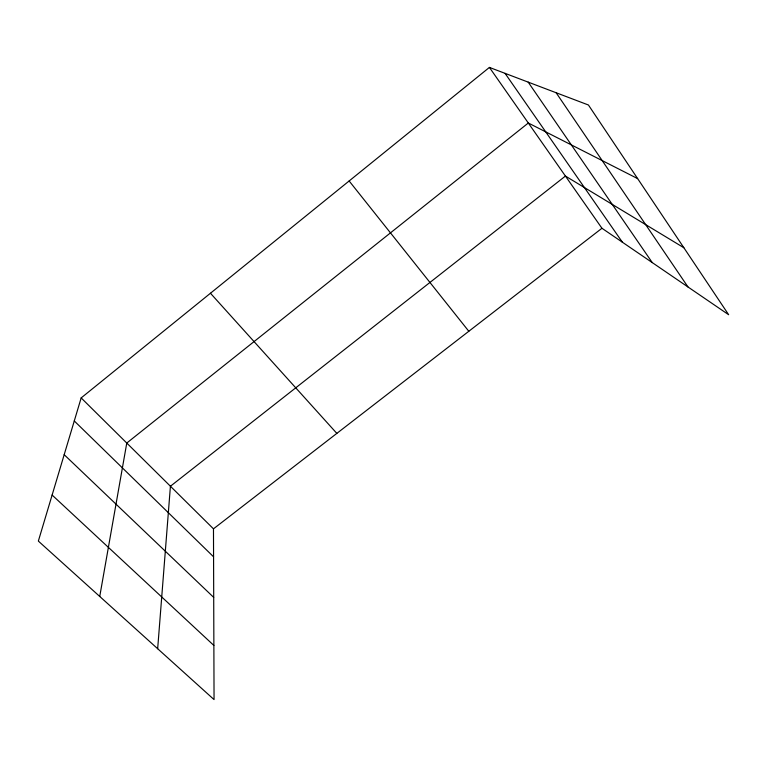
<?xml version="1.0" encoding="UTF-8"?>
<svg xmlns="http://www.w3.org/2000/svg" width="767" height="767" viewBox="0 0 767 767"><rect width="100%" height="100%" fill="white"/><g stroke="black" fill="none" stroke-linecap="round" stroke-linejoin="round"><path stroke-width="1.15" d="M157.666 648.729L170.418 486.24L565.432 176.065L683.867 247.741M99.739 596.467L126.776 443.038L528.31 123.008L637.645 178.615M81.168 397.91L38.35 541.08L214.051 699.59L213.475 528.837L81.168 397.91L489.413 67.41L588.423 105.002L728.65 314.719L601.951 228.269L489.413 67.41M213.475 528.837L601.951 228.269M52.118 495.041L213.868 645.45M64.188 454.687L213.705 597.397M74.274 420.949L213.562 556.804M210.455 293.243L336.838 433.393M349.138 180.964L468.819 331.277M505.069 73.354L622.392 242.219M528.185 82.127L652.276 262.611M556.133 92.74L687.989 286.973"/></g></svg>
